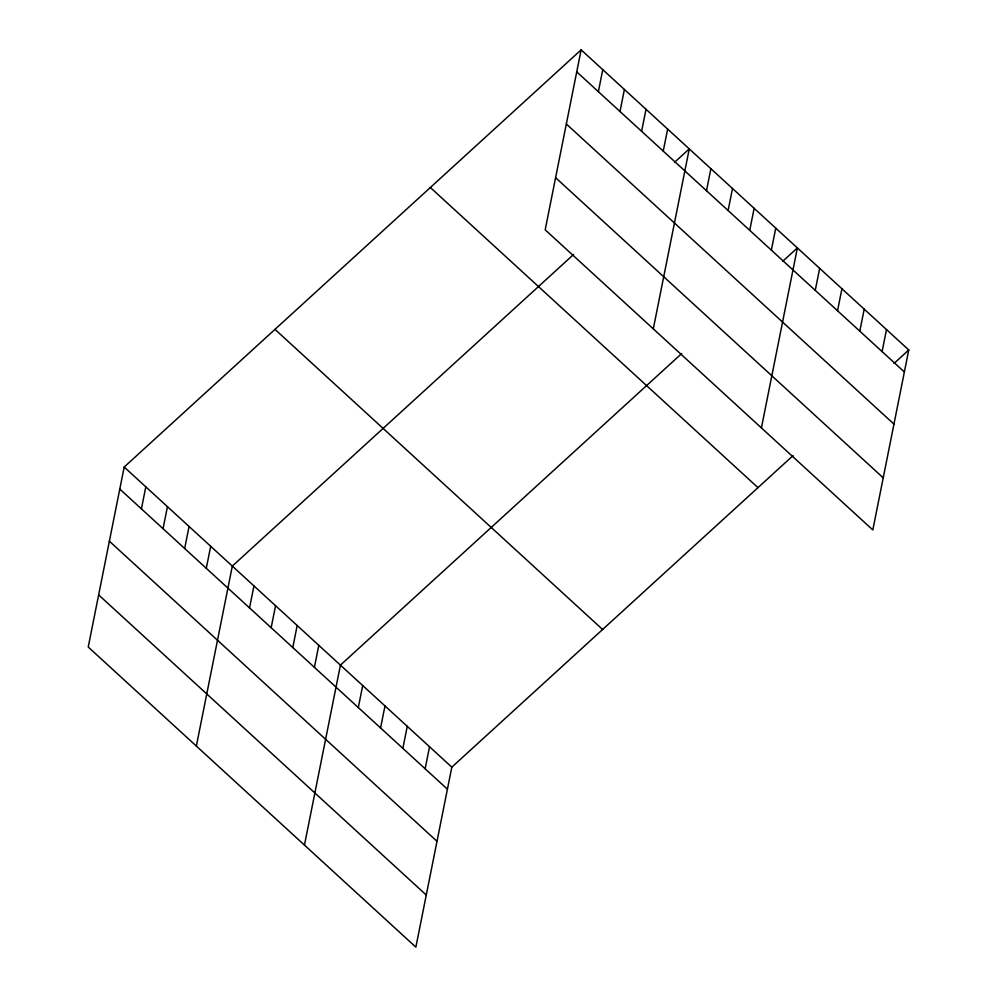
<?xml version="1.0" encoding="UTF-8"?>
<svg xmlns="http://www.w3.org/2000/svg" width="997" height="997" viewBox="0 0 997 997"><rect width="100%" height="100%" fill="white"/><g stroke="black" fill="none" stroke-linecap="round" stroke-linejoin="round"><path stroke-width="1.5" d="M581.139 49.85L545.185 229.833L872.811 529.955L908.766 349.972L581.139 49.85L124.189 467.045L88.234 647.028L415.861 947.15L451.815 767.167L793.126 455.554M141.412 508.869L145.811 486.86M163.047 528.684L167.446 506.663M184.669 548.487L189.069 526.478M206.292 568.302L210.691 546.281M196.347 746.068L232.313 566.084L573.611 254.472M249.537 607.908L253.936 585.9M271.159 627.724L275.558 605.702M292.782 647.527L297.181 625.518M314.404 667.342L318.803 645.321M304.459 845.107L340.426 665.124L681.736 353.511M358.309 707.558L362.709 685.537M380.58 727.96L384.979 705.951M402.863 748.373L407.262 726.352M425.146 768.774L429.545 746.765M598.374 91.674L602.774 69.653M619.997 111.477L624.396 89.468M641.619 131.292L646.019 109.271M663.242 151.095L667.641 129.087M653.297 328.873L689.263 148.889L674.52 162.349M706.487 190.714L710.886 168.692M728.109 210.517L732.508 188.508M749.732 230.332L754.131 208.311M771.354 250.135L775.753 228.126M761.409 427.912L797.376 247.929L782.633 261.388M815.259 290.351L819.659 268.343M837.53 310.765L841.929 288.744M859.813 331.166L864.212 309.157M882.096 351.58L886.495 329.558M894.035 363.431L908.766 349.972M576.74 71.871L904.366 371.981M566.333 123.989L893.96 424.111M555.603 177.703L883.217 477.825M430.355 187.523L757.982 487.645M274.985 329.371L602.612 629.493M124.189 467.045L451.815 767.167M119.79 489.066L447.416 789.188M109.383 541.197L436.998 841.318M98.641 594.897L426.267 895.019"/></g></svg>
